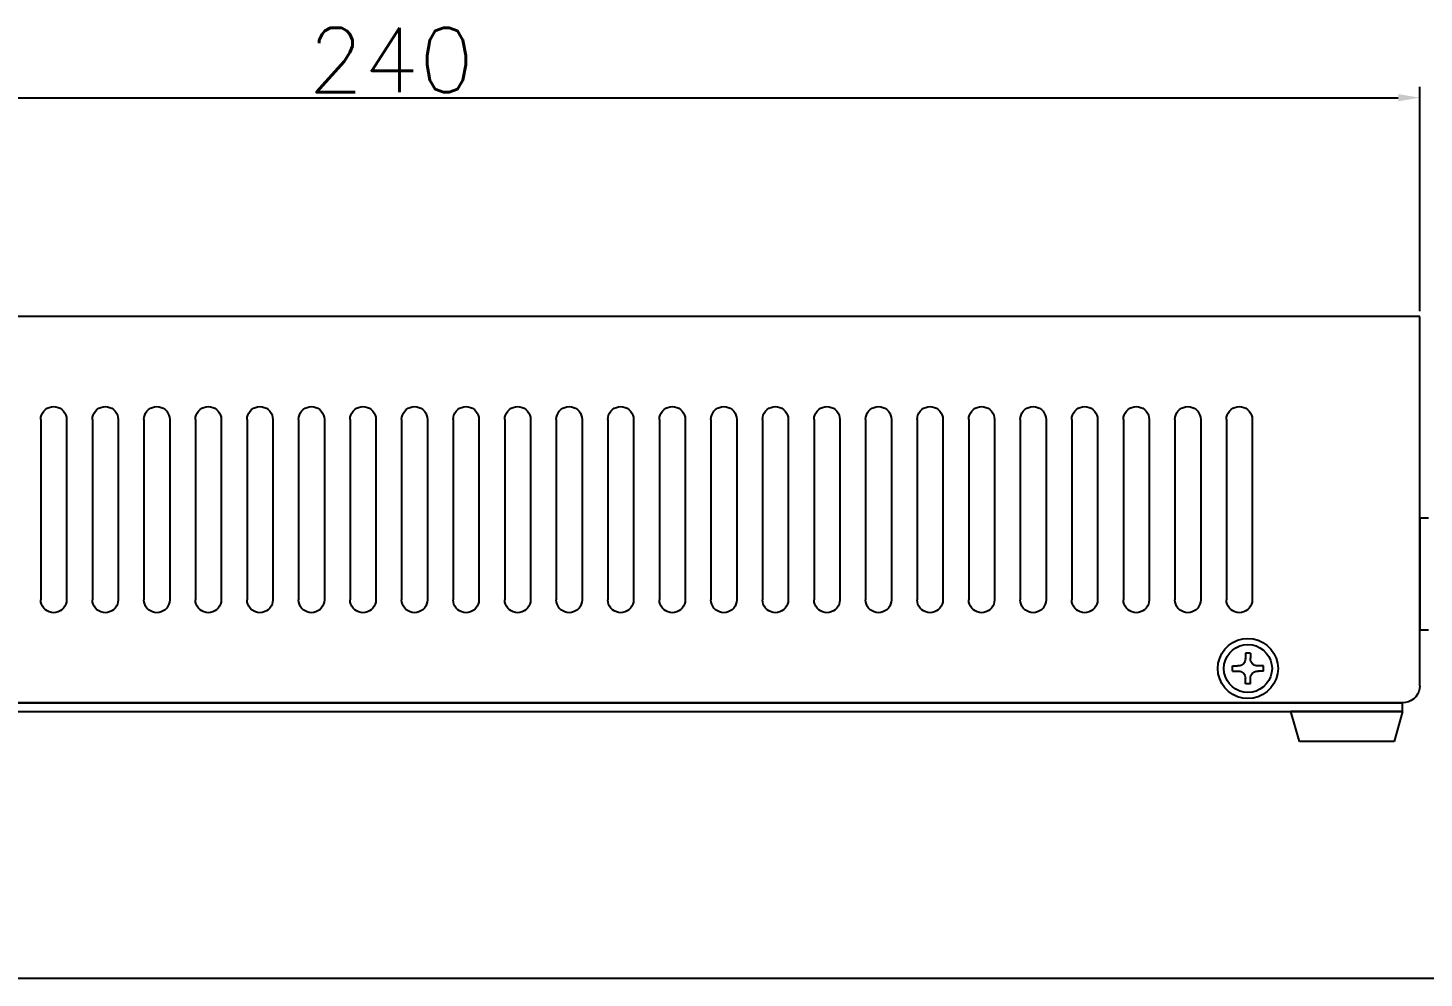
# Model space of a CAD drawing. Extents: x 1586 to 3022, y 243 to 955.
# Drawn here: x 2651.4 to 2813.9, y 701.9 to 812.5 of the extents above; entities that cross this region are included whole.
import ezdxf

# ---------------------------------------------------------------- set-up
doc = ezdxf.new("R2010")
doc.units = 0
doc.layers.get('0').update_dxf_attribs({"linetype": 'CONTINUOUS'})
doc.layers.get('DEFPOINTS').update_dxf_attribs({"linetype": 'CONTINUOUS'})
doc.layers.add('FP-302', color=7, linetype='CONTINUOUS')
doc.layers.add('FP-305', color=7, linetype='CONTINUOUS')
doc.styles.get("Standard").update_dxf_attribs({"font": 'txt', "bigfont": 'extfont2.shx'})
doc.dimstyles.get("Standard").update_dxf_attribs({"dimtxt": 2.5, "dimasz": 2.5, "dimexe": 1.25, "dimexo": 0.625, "dimtad": 1, "dimcen": 2.5, "dimazin": 3, "dimtfac": 1, "dimtmove": 0, "dimatfit": 3})

# ---------------------------------------------------------------- blocks, each defined once
blk = doc.blocks.new('A$C495E11C0')
at = {"layer": 'FP-302'}
for p, q in [((291.75, 49.5), (51.75, 49.5)), ((291.75, 6.5), (291.75, 49.5)), ((131.25, 37.5), (131.27, 37.76)), ((131.25, 37.5), (131.25, 16.5)), ((131.27, 37.76), (131.34, 38.01)), ((131.34, 38.01), (131.45, 38.25)), ((131.45, 38.25), (131.6, 38.46)), ((131.6, 38.46), (131.79, 38.65)), ((131.79, 38.65), (132, 38.8)), ((132, 38.8), (132.24, 38.91)), ((132.24, 38.91), (132.49, 38.98)), ((132.49, 38.98), (132.75, 39)), ((132.75, 39), (133.01, 38.98)), ((133.01, 38.98), (133.26, 38.91)), ((133.26, 38.91), (133.5, 38.8)), ((133.5, 38.8), (133.71, 38.65)), ((133.71, 38.65), (133.9, 38.46)), ((133.9, 38.46), (134.05, 38.25)), ((134.05, 38.25), (134.16, 38.01)), ((134.16, 38.01), (134.23, 37.76)), ((134.23, 37.76), (134.25, 37.5)), ((134.25, 37.5), (134.25, 16.5)), ((137.25, 37.5), (137.27, 37.76)), ((137.25, 37.5), (137.25, 16.5)), ((137.27, 37.76), (137.34, 38.01)), ((137.34, 38.01), (137.45, 38.25)), ((137.45, 38.25), (137.6, 38.46)), ((137.6, 38.46), (137.79, 38.65)), ((137.79, 38.65), (138, 38.8)), ((138, 38.8), (138.24, 38.91)), ((138.24, 38.91), (138.49, 38.98)), ((138.49, 38.98), (138.75, 39)), ((138.75, 39), (139.01, 38.98)), ((139.01, 38.98), (139.26, 38.91)), ((139.26, 38.91), (139.5, 38.8)), ((139.5, 38.8), (139.71, 38.65)), ((139.71, 38.65), (139.9, 38.46)), ((139.9, 38.46), (140.05, 38.25)), ((140.05, 38.25), (140.16, 38.01)), ((140.16, 38.01), (140.23, 37.76)), ((140.23, 37.76), (140.25, 37.5)), ((140.25, 37.5), (140.25, 16.5)), ((143.25, 37.5), (143.27, 37.76)), ((143.25, 37.5), (143.25, 16.5)), ((143.27, 37.76), (143.34, 38.01)), ((143.34, 38.01), (143.45, 38.25)), ((143.45, 38.25), (143.6, 38.46)), ((143.6, 38.46), (143.79, 38.65)), ((143.79, 38.65), (144, 38.8)), ((144, 38.8), (144.24, 38.91)), ((144.24, 38.91), (144.49, 38.98)), ((144.49, 38.98), (144.75, 39)), ((144.75, 39), (145.01, 38.98)), ((145.01, 38.98), (145.26, 38.91)), ((145.26, 38.91), (145.5, 38.8)), ((145.5, 38.8), (145.71, 38.65)), ((145.71, 38.65), (145.9, 38.46)), ((145.9, 38.46), (146.05, 38.25)), ((146.05, 38.25), (146.16, 38.01)), ((146.16, 38.01), (146.23, 37.76)), ((146.23, 37.76), (146.25, 37.5)), ((146.25, 37.5), (146.25, 16.5)), ((149.25, 37.5), (149.27, 37.76)), ((149.25, 37.5), (149.25, 16.5)), ((149.27, 37.76), (149.34, 38.01)), ((149.34, 38.01), (149.45, 38.25)), ((149.45, 38.25), (149.6, 38.46)), ((149.6, 38.46), (149.79, 38.65)), ((149.79, 38.65), (150, 38.8)), ((150, 38.8), (150.24, 38.91)), ((150.24, 38.91), (150.49, 38.98)), ((150.49, 38.98), (150.75, 39)), ((150.75, 39), (151.01, 38.98)), ((151.01, 38.98), (151.26, 38.91)), ((151.26, 38.91), (151.5, 38.8)), ((151.5, 38.8), (151.71, 38.65)), ((151.71, 38.65), (151.9, 38.46)), ((151.9, 38.46), (152.05, 38.25)), ((152.05, 38.25), (152.16, 38.01)), ((152.16, 38.01), (152.23, 37.76)), ((152.23, 37.76), (152.25, 37.5)), ((152.25, 37.5), (152.25, 16.5)), ((155.25, 37.5), (155.27, 37.76)), ((155.25, 37.5), (155.25, 16.5)), ((155.27, 37.76), (155.34, 38.01)), ((155.34, 38.01), (155.45, 38.25)), ((155.45, 38.25), (155.6, 38.46)), ((155.6, 38.46), (155.79, 38.65)), ((155.79, 38.65), (156, 38.8)), ((156, 38.8), (156.24, 38.91)), ((156.24, 38.91), (156.49, 38.98)), ((156.49, 38.98), (156.75, 39)), ((156.75, 39), (157.01, 38.98)), ((157.01, 38.98), (157.26, 38.91)), ((157.26, 38.91), (157.5, 38.8)), ((157.5, 38.8), (157.71, 38.65)), ((157.71, 38.65), (157.9, 38.46)), ((157.9, 38.46), (158.05, 38.25)), ((158.05, 38.25), (158.16, 38.01)), ((158.16, 38.01), (158.23, 37.76)), ((158.23, 37.76), (158.25, 37.5)), ((158.25, 37.5), (158.25, 16.5)), ((161.25, 37.5), (161.27, 37.76)), ((161.25, 37.5), (161.25, 16.5)), ((161.27, 37.76), (161.34, 38.01)), ((161.34, 38.01), (161.45, 38.25)), ((161.45, 38.25), (161.6, 38.46)), ((161.6, 38.46), (161.79, 38.65)), ((161.79, 38.65), (162, 38.8)), ((162, 38.8), (162.24, 38.91)), ((162.24, 38.91), (162.49, 38.98)), ((162.49, 38.98), (162.75, 39)), ((162.75, 39), (163.01, 38.98)), ((163.01, 38.98), (163.26, 38.91)), ((163.26, 38.91), (163.5, 38.8)), ((163.5, 38.8), (163.71, 38.65)), ((163.71, 38.65), (163.9, 38.46)), ((163.9, 38.46), (164.05, 38.25)), ((164.05, 38.25), (164.16, 38.01)), ((164.16, 38.01), (164.23, 37.76)), ((164.23, 37.76), (164.25, 37.5)), ((164.25, 37.5), (164.25, 16.5)), ((167.25, 37.5), (167.27, 37.76)), ((167.25, 37.5), (167.25, 16.5)), ((167.27, 37.76), (167.34, 38.01)), ((167.34, 38.01), (167.45, 38.25)), ((167.45, 38.25), (167.6, 38.46)), ((167.6, 38.46), (167.79, 38.65)), ((167.79, 38.65), (168, 38.8)), ((168, 38.8), (168.24, 38.91)), ((168.24, 38.91), (168.49, 38.98)), ((168.49, 38.98), (168.75, 39)), ((168.75, 39), (169.01, 38.98)), ((169.01, 38.98), (169.26, 38.91)), ((169.26, 38.91), (169.5, 38.8)), ((169.5, 38.8), (169.71, 38.65)), ((169.71, 38.65), (169.9, 38.46)), ((169.9, 38.46), (170.05, 38.25)), ((170.05, 38.25), (170.16, 38.01)), ((170.16, 38.01), (170.23, 37.76)), ((170.23, 37.76), (170.25, 37.5)), ((170.25, 37.5), (170.25, 16.5)), ((173.25, 37.5), (173.27, 37.76)), ((173.25, 37.5), (173.25, 16.5)), ((173.27, 37.76), (173.34, 38.01)), ((173.34, 38.01), (173.45, 38.25)), ((173.45, 38.25), (173.6, 38.46)), ((173.6, 38.46), (173.79, 38.65)), ((173.79, 38.65), (174, 38.8)), ((174, 38.8), (174.24, 38.91)), ((174.24, 38.91), (174.49, 38.98)), ((174.49, 38.98), (174.75, 39)), ((174.75, 39), (175.01, 38.98)), ((175.01, 38.98), (175.26, 38.91)), ((175.26, 38.91), (175.5, 38.8)), ((175.5, 38.8), (175.71, 38.65)), ((175.71, 38.65), (175.9, 38.46)), ((175.9, 38.46), (176.05, 38.25)), ((176.05, 38.25), (176.16, 38.01)), ((176.16, 38.01), (176.23, 37.76)), ((176.23, 37.76), (176.25, 37.5)), ((176.25, 37.5), (176.25, 16.5)), ((179.25, 37.5), (179.27, 37.76)), ((179.25, 37.5), (179.25, 16.5)), ((179.27, 37.76), (179.34, 38.01)), ((179.34, 38.01), (179.45, 38.25)), ((179.45, 38.25), (179.6, 38.46)), ((179.6, 38.46), (179.79, 38.65)), ((179.79, 38.65), (180, 38.8)), ((180, 38.8), (180.24, 38.91)), ((180.24, 38.91), (180.49, 38.98)), ((180.49, 38.98), (180.75, 39)), ((180.75, 39), (181.01, 38.98)), ((181.01, 38.98), (181.26, 38.91)), ((181.26, 38.91), (181.5, 38.8)), ((181.5, 38.8), (181.71, 38.65)), ((181.71, 38.65), (181.9, 38.46)), ((181.9, 38.46), (182.05, 38.25)), ((182.05, 38.25), (182.16, 38.01)), ((182.16, 38.01), (182.23, 37.76)), ((182.23, 37.76), (182.25, 37.5)), ((182.25, 37.5), (182.25, 16.5)), ((185.25, 37.5), (185.27, 37.76)), ((185.25, 37.5), (185.25, 16.5)), ((185.27, 37.76), (185.34, 38.01)), ((185.34, 38.01), (185.45, 38.25)), ((185.45, 38.25), (185.6, 38.46)), ((185.6, 38.46), (185.79, 38.65)), ((185.79, 38.65), (186, 38.8)), ((186, 38.8), (186.24, 38.91)), ((186.24, 38.91), (186.49, 38.98)), ((186.49, 38.98), (186.75, 39)), ((186.75, 39), (187.01, 38.98)), ((187.01, 38.98), (187.26, 38.91)), ((187.26, 38.91), (187.5, 38.8)), ((187.5, 38.8), (187.71, 38.65)), ((187.71, 38.65), (187.9, 38.46)), ((187.9, 38.46), (188.05, 38.25)), ((188.05, 38.25), (188.16, 38.01)), ((188.16, 38.01), (188.23, 37.76)), ((188.23, 37.76), (188.25, 37.5)), ((188.25, 37.5), (188.25, 16.5)), ((191.25, 37.5), (191.27, 37.76)), ((191.25, 37.5), (191.25, 16.5)), ((191.27, 37.76), (191.34, 38.01)), ((191.34, 38.01), (191.45, 38.25)), ((191.45, 38.25), (191.6, 38.46)), ((191.6, 38.46), (191.79, 38.65)), ((191.79, 38.65), (192, 38.8)), ((192, 38.8), (192.24, 38.91)), ((192.24, 38.91), (192.49, 38.98)), ((192.49, 38.98), (192.75, 39)), ((192.75, 39), (193.01, 38.98)), ((193.01, 38.98), (193.26, 38.91)), ((193.26, 38.91), (193.5, 38.8)), ((193.5, 38.8), (193.71, 38.65)), ((193.71, 38.65), (193.9, 38.46)), ((193.9, 38.46), (194.05, 38.25)), ((194.05, 38.25), (194.16, 38.01)), ((194.16, 38.01), (194.23, 37.76)), ((194.23, 37.76), (194.25, 37.5)), ((194.25, 37.5), (194.25, 16.5)), ((197.25, 37.5), (197.27, 37.76)), ((197.25, 37.5), (197.25, 16.5)), ((197.27, 37.76), (197.34, 38.01)), ((197.34, 38.01), (197.45, 38.25)), ((197.45, 38.25), (197.6, 38.46)), ((197.6, 38.46), (197.79, 38.65)), ((197.79, 38.65), (198, 38.8)), ((198, 38.8), (198.24, 38.91)), ((198.24, 38.91), (198.49, 38.98)), ((198.49, 38.98), (198.75, 39)), ((198.75, 39), (199.01, 38.98)), ((199.01, 38.98), (199.26, 38.91)), ((199.26, 38.91), (199.5, 38.8)), ((199.5, 38.8), (199.71, 38.65)), ((199.71, 38.65), (199.9, 38.46)), ((199.9, 38.46), (200.05, 38.25)), ((200.05, 38.25), (200.16, 38.01)), ((200.16, 38.01), (200.23, 37.76)), ((200.23, 37.76), (200.25, 37.5)), ((200.25, 37.5), (200.25, 16.5)), ((203.25, 37.5), (203.27, 37.76)), ((203.25, 37.5), (203.25, 16.5)), ((203.27, 37.76), (203.34, 38.01)), ((203.34, 38.01), (203.45, 38.25)), ((203.45, 38.25), (203.6, 38.46)), ((203.6, 38.46), (203.79, 38.65)), ((203.79, 38.65), (204, 38.8)), ((204, 38.8), (204.24, 38.91)), ((204.24, 38.91), (204.49, 38.98)), ((204.49, 38.98), (204.75, 39)), ((204.75, 39), (205.01, 38.98)), ((205.01, 38.98), (205.26, 38.91)), ((205.26, 38.91), (205.5, 38.8)), ((205.5, 38.8), (205.71, 38.65)), ((205.71, 38.65), (205.9, 38.46)), ((205.9, 38.46), (206.05, 38.25)), ((206.05, 38.25), (206.16, 38.01)), ((206.16, 38.01), (206.23, 37.76)), ((206.23, 37.76), (206.25, 37.5)), ((206.25, 37.5), (206.25, 16.5)), ((209.25, 37.5), (209.27, 37.76)), ((209.25, 37.5), (209.25, 16.5)), ((209.27, 37.76), (209.34, 38.01)), ((209.34, 38.01), (209.45, 38.25)), ((209.45, 38.25), (209.6, 38.46)), ((209.6, 38.46), (209.79, 38.65)), ((209.79, 38.65), (210, 38.8)), ((210, 38.8), (210.24, 38.91)), ((210.24, 38.91), (210.49, 38.98)), ((210.49, 38.98), (210.75, 39)), ((210.75, 39), (211.01, 38.98)), ((211.01, 38.98), (211.26, 38.91)), ((211.26, 38.91), (211.5, 38.8)), ((211.5, 38.8), (211.71, 38.65)), ((211.71, 38.65), (211.9, 38.46)), ((211.9, 38.46), (212.05, 38.25)), ((212.05, 38.25), (212.16, 38.01)), ((212.16, 38.01), (212.23, 37.76)), ((212.23, 37.76), (212.25, 37.5)), ((212.25, 37.5), (212.25, 16.5)), ((215.25, 37.5), (215.27, 37.76)), ((215.25, 37.5), (215.25, 16.5)), ((215.27, 37.76), (215.34, 38.01)), ((215.34, 38.01), (215.45, 38.25)), ((215.45, 38.25), (215.6, 38.46)), ((215.6, 38.46), (215.79, 38.65)), ((215.79, 38.65), (216, 38.8)), ((216, 38.8), (216.24, 38.91)), ((216.24, 38.91), (216.49, 38.98)), ((216.49, 38.98), (216.75, 39)), ((216.75, 39), (217.01, 38.98)), ((217.01, 38.98), (217.26, 38.91)), ((217.26, 38.91), (217.5, 38.8)), ((217.5, 38.8), (217.71, 38.65)), ((217.71, 38.65), (217.9, 38.46)), ((217.9, 38.46), (218.05, 38.25)), ((218.05, 38.25), (218.16, 38.01)), ((218.16, 38.01), (218.23, 37.76)), ((218.23, 37.76), (218.25, 37.5)), ((218.25, 37.5), (218.25, 16.5)), ((221.25, 37.5), (221.27, 37.76)), ((221.25, 37.5), (221.25, 16.5)), ((221.27, 37.76), (221.34, 38.01)), ((221.34, 38.01), (221.45, 38.25)), ((221.45, 38.25), (221.6, 38.46)), ((221.6, 38.46), (221.79, 38.65)), ((221.79, 38.65), (222, 38.8)), ((222, 38.8), (222.24, 38.91)), ((222.24, 38.91), (222.49, 38.98)), ((222.49, 38.98), (222.75, 39)), ((222.75, 39), (223.01, 38.98)), ((223.01, 38.98), (223.26, 38.91)), ((223.26, 38.91), (223.5, 38.8)), ((223.5, 38.8), (223.71, 38.65)), ((223.71, 38.65), (223.9, 38.46)), ((223.9, 38.46), (224.05, 38.25)), ((224.05, 38.25), (224.16, 38.01)), ((224.16, 38.01), (224.23, 37.76)), ((224.23, 37.76), (224.25, 37.5)), ((224.25, 37.5), (224.25, 16.5)), ((227.25, 37.5), (227.27, 37.76)), ((227.25, 37.5), (227.25, 16.5)), ((227.27, 37.76), (227.34, 38.01)), ((227.34, 38.01), (227.45, 38.25)), ((227.45, 38.25), (227.6, 38.46)), ((227.6, 38.46), (227.79, 38.65)), ((227.79, 38.65), (228, 38.8)), ((228, 38.8), (228.24, 38.91)), ((228.24, 38.91), (228.49, 38.98)), ((228.49, 38.98), (228.75, 39)), ((228.75, 39), (229.01, 38.98)), ((229.01, 38.98), (229.26, 38.91)), ((229.26, 38.91), (229.5, 38.8)), ((229.5, 38.8), (229.71, 38.65)), ((229.71, 38.65), (229.9, 38.46)), ((229.9, 38.46), (230.05, 38.25)), ((230.05, 38.25), (230.16, 38.01)), ((230.16, 38.01), (230.23, 37.76)), ((230.23, 37.76), (230.25, 37.5)), ((230.25, 37.5), (230.25, 16.5)), ((233.25, 37.5), (233.27, 37.76)), ((233.25, 37.5), (233.25, 16.5)), ((233.27, 37.76), (233.34, 38.01)), ((233.34, 38.01), (233.45, 38.25)), ((233.45, 38.25), (233.6, 38.46)), ((233.6, 38.46), (233.79, 38.65)), ((233.79, 38.65), (234, 38.8)), ((234, 38.8), (234.24, 38.91)), ((234.24, 38.91), (234.49, 38.98)), ((234.49, 38.98), (234.75, 39)), ((234.75, 39), (235.01, 38.98)), ((235.01, 38.98), (235.26, 38.91)), ((235.26, 38.91), (235.5, 38.8)), ((235.5, 38.8), (235.71, 38.65)), ((235.71, 38.65), (235.9, 38.46)), ((235.9, 38.46), (236.05, 38.25)), ((236.05, 38.25), (236.16, 38.01)), ((236.16, 38.01), (236.23, 37.76)), ((236.23, 37.76), (236.25, 37.5)), ((236.25, 37.5), (236.25, 16.5)), ((239.25, 37.5), (239.27, 37.76)), ((239.25, 37.5), (239.25, 16.5)), ((239.27, 37.76), (239.34, 38.01)), ((239.34, 38.01), (239.45, 38.25)), ((239.45, 38.25), (239.6, 38.46)), ((239.6, 38.46), (239.79, 38.65)), ((239.79, 38.65), (240, 38.8)), ((240, 38.8), (240.24, 38.91)), ((240.24, 38.91), (240.49, 38.98)), ((240.49, 38.98), (240.75, 39)), ((240.75, 39), (241.01, 38.98)), ((241.01, 38.98), (241.26, 38.91)), ((241.26, 38.91), (241.5, 38.8)), ((241.5, 38.8), (241.71, 38.65)), ((241.71, 38.65), (241.9, 38.46)), ((241.9, 38.46), (242.05, 38.25)), ((242.05, 38.25), (242.16, 38.01)), ((242.16, 38.01), (242.23, 37.76)), ((242.23, 37.76), (242.25, 37.5)), ((242.25, 37.5), (242.25, 16.5)), ((245.25, 37.5), (245.27, 37.76)), ((245.25, 37.5), (245.25, 16.5)), ((245.27, 37.76), (245.34, 38.01)), ((245.34, 38.01), (245.45, 38.25)), ((245.45, 38.25), (245.6, 38.46)), ((245.6, 38.46), (245.79, 38.65)), ((245.79, 38.65), (246, 38.8)), ((246, 38.8), (246.24, 38.91)), ((246.24, 38.91), (246.49, 38.98)), ((246.49, 38.98), (246.75, 39)), ((246.75, 39), (247.01, 38.98)), ((247.01, 38.98), (247.26, 38.91)), ((247.26, 38.91), (247.5, 38.8)), ((247.5, 38.8), (247.71, 38.65)), ((247.71, 38.65), (247.9, 38.46)), ((247.9, 38.46), (248.05, 38.25)), ((248.05, 38.25), (248.16, 38.01)), ((248.16, 38.01), (248.23, 37.76)), ((248.23, 37.76), (248.25, 37.5)), ((248.25, 37.5), (248.25, 16.5)), ((251.25, 37.5), (251.27, 37.76)), ((251.25, 37.5), (251.25, 16.5)), ((251.27, 37.76), (251.34, 38.01)), ((251.34, 38.01), (251.45, 38.25)), ((251.45, 38.25), (251.6, 38.46)), ((251.6, 38.46), (251.79, 38.65)), ((251.79, 38.65), (252, 38.8)), ((252, 38.8), (252.24, 38.91)), ((252.24, 38.91), (252.49, 38.98)), ((252.49, 38.98), (252.75, 39)), ((252.75, 39), (253.01, 38.98)), ((253.01, 38.98), (253.26, 38.91)), ((253.26, 38.91), (253.5, 38.8)), ((253.5, 38.8), (253.71, 38.65)), ((253.71, 38.65), (253.9, 38.46)), ((253.9, 38.46), (254.05, 38.25)), ((254.05, 38.25), (254.16, 38.01)), ((254.16, 38.01), (254.23, 37.76)), ((254.23, 37.76), (254.25, 37.5)), ((254.25, 37.5), (254.25, 16.5)), ((257.25, 37.5), (257.27, 37.76)), ((257.25, 37.5), (257.25, 16.5)), ((257.27, 37.76), (257.34, 38.01)), ((257.34, 38.01), (257.45, 38.25)), ((257.45, 38.25), (257.6, 38.46)), ((257.6, 38.46), (257.79, 38.65)), ((257.79, 38.65), (258, 38.8)), ((258, 38.8), (258.24, 38.91)), ((258.24, 38.91), (258.49, 38.98)), ((258.49, 38.98), (258.75, 39)), ((258.75, 39), (259.01, 38.98)), ((259.01, 38.98), (259.26, 38.91)), ((259.26, 38.91), (259.5, 38.8)), ((259.5, 38.8), (259.71, 38.65)), ((259.71, 38.65), (259.9, 38.46)), ((259.9, 38.46), (260.05, 38.25)), ((260.05, 38.25), (260.16, 38.01)), ((260.16, 38.01), (260.23, 37.76)), ((260.23, 37.76), (260.25, 37.5)), ((260.25, 37.5), (260.25, 16.5)), ((263.25, 37.5), (263.27, 37.76)), ((263.25, 37.5), (263.25, 16.5)), ((263.27, 37.76), (263.34, 38.01)), ((263.34, 38.01), (263.45, 38.25)), ((263.45, 38.25), (263.6, 38.46)), ((263.6, 38.46), (263.79, 38.65)), ((263.79, 38.65), (264, 38.8)), ((264, 38.8), (264.24, 38.91)), ((264.24, 38.91), (264.49, 38.98)), ((264.49, 38.98), (264.75, 39)), ((264.75, 39), (265.01, 38.98)), ((265.01, 38.98), (265.26, 38.91)), ((265.26, 38.91), (265.5, 38.8)), ((265.5, 38.8), (265.71, 38.65)), ((265.71, 38.65), (265.9, 38.46)), ((265.9, 38.46), (266.05, 38.25)), ((266.05, 38.25), (266.16, 38.01)), ((266.16, 38.01), (266.23, 37.76)), ((266.23, 37.76), (266.25, 37.5)), ((266.25, 37.5), (266.25, 16.5)), ((269.25, 37.5), (269.27, 37.76)), ((269.25, 37.5), (269.25, 16.5)), ((269.27, 37.76), (269.34, 38.01)), ((269.34, 38.01), (269.45, 38.25)), ((269.45, 38.25), (269.6, 38.46)), ((269.6, 38.46), (269.79, 38.65)), ((269.79, 38.65), (270, 38.8)), ((270, 38.8), (270.24, 38.91)), ((270.24, 38.91), (270.49, 38.98)), ((270.49, 38.98), (270.75, 39)), ((270.75, 39), (271.01, 38.98)), ((271.01, 38.98), (271.26, 38.91)), ((271.26, 38.91), (271.5, 38.8)), ((271.5, 38.8), (271.71, 38.65)), ((271.71, 38.65), (271.9, 38.46)), ((271.9, 38.46), (272.05, 38.25)), ((272.05, 38.25), (272.16, 38.01)), ((272.16, 38.01), (272.23, 37.76)), ((272.23, 37.76), (272.25, 37.5)), ((272.25, 37.5), (272.25, 16.5)), ((292.75, 26), (291.75, 26)), ((291.75, 26), (291.75, 13)), ((131.27, 16.24), (131.25, 16.5)), ((134.25, 16.5), (134.23, 16.24)), ((137.27, 16.24), (137.25, 16.5)), ((140.25, 16.5), (140.23, 16.24)), ((143.27, 16.24), (143.25, 16.5)), ((146.25, 16.5), (146.23, 16.24)), ((149.27, 16.24), (149.25, 16.5)), ((152.25, 16.5), (152.23, 16.24)), ((155.27, 16.24), (155.25, 16.5)), ((158.25, 16.5), (158.23, 16.24)), ((161.27, 16.24), (161.25, 16.5)), ((164.25, 16.5), (164.23, 16.24)), ((167.27, 16.24), (167.25, 16.5)), ((170.25, 16.5), (170.23, 16.24)), ((173.27, 16.24), (173.25, 16.5)), ((176.25, 16.5), (176.23, 16.24)), ((179.27, 16.24), (179.25, 16.5)), ((182.25, 16.5), (182.23, 16.24)), ((185.27, 16.24), (185.25, 16.5)), ((188.25, 16.5), (188.23, 16.24)), ((191.27, 16.24), (191.25, 16.5)), ((194.25, 16.5), (194.23, 16.24)), ((197.27, 16.24), (197.25, 16.5)), ((200.25, 16.5), (200.23, 16.24)), ((203.27, 16.24), (203.25, 16.5)), ((206.25, 16.5), (206.23, 16.24)), ((209.27, 16.24), (209.25, 16.5)), ((212.25, 16.5), (212.23, 16.24)), ((215.27, 16.24), (215.25, 16.5)), ((218.25, 16.5), (218.23, 16.24)), ((221.27, 16.24), (221.25, 16.5)), ((224.25, 16.5), (224.23, 16.24)), ((227.27, 16.24), (227.25, 16.5)), ((230.25, 16.5), (230.23, 16.24)), ((233.27, 16.24), (233.25, 16.5)), ((236.25, 16.5), (236.23, 16.24)), ((239.27, 16.24), (239.25, 16.5)), ((242.25, 16.5), (242.23, 16.24)), ((245.27, 16.24), (245.25, 16.5)), ((248.25, 16.5), (248.23, 16.24)), ((251.27, 16.24), (251.25, 16.5)), ((254.25, 16.5), (254.23, 16.24)), ((257.27, 16.24), (257.25, 16.5)), ((260.25, 16.5), (260.23, 16.24)), ((263.27, 16.24), (263.25, 16.5)), ((266.25, 16.5), (266.23, 16.24)), ((269.27, 16.24), (269.25, 16.5)), ((272.25, 16.5), (272.23, 16.24)), ((131.34, 15.99), (131.27, 16.24)), ((131.45, 15.75), (131.34, 15.99)), ((131.6, 15.54), (131.45, 15.75)), ((131.79, 15.35), (131.6, 15.54)), ((132, 15.2), (131.79, 15.35)), ((132.24, 15.09), (132, 15.2)), ((132.49, 15.02), (132.24, 15.09)), ((132.75, 15), (132.49, 15.02)), ((133.01, 15.02), (132.75, 15)), ((133.26, 15.09), (133.01, 15.02)), ((133.5, 15.2), (133.26, 15.09)), ((133.71, 15.35), (133.5, 15.2)), ((133.9, 15.54), (133.71, 15.35)), ((134.05, 15.75), (133.9, 15.54)), ((134.16, 15.99), (134.05, 15.75)), ((134.23, 16.24), (134.16, 15.99)), ((137.34, 15.99), (137.27, 16.24)), ((137.45, 15.75), (137.34, 15.99)), ((137.6, 15.54), (137.45, 15.75)), ((137.79, 15.35), (137.6, 15.54)), ((138, 15.2), (137.79, 15.35)), ((138.24, 15.09), (138, 15.2)), ((138.49, 15.02), (138.24, 15.09)), ((138.75, 15), (138.49, 15.02)), ((139.01, 15.02), (138.75, 15)), ((139.26, 15.09), (139.01, 15.02)), ((139.5, 15.2), (139.26, 15.09)), ((139.71, 15.35), (139.5, 15.2)), ((139.9, 15.54), (139.71, 15.35)), ((140.05, 15.75), (139.9, 15.54)), ((140.16, 15.99), (140.05, 15.75)), ((140.23, 16.24), (140.16, 15.99)), ((143.34, 15.99), (143.27, 16.24)), ((143.45, 15.75), (143.34, 15.99)), ((143.6, 15.54), (143.45, 15.75)), ((143.79, 15.35), (143.6, 15.54)), ((144, 15.2), (143.79, 15.35)), ((144.24, 15.09), (144, 15.2)), ((144.49, 15.02), (144.24, 15.09)), ((144.75, 15), (144.49, 15.02)), ((145.01, 15.02), (144.75, 15)), ((145.26, 15.09), (145.01, 15.02)), ((145.5, 15.2), (145.26, 15.09)), ((145.71, 15.35), (145.5, 15.2)), ((145.9, 15.54), (145.71, 15.35)), ((146.05, 15.75), (145.9, 15.54)), ((146.16, 15.99), (146.05, 15.75)), ((146.23, 16.24), (146.16, 15.99)), ((149.34, 15.99), (149.27, 16.24)), ((149.45, 15.75), (149.34, 15.99)), ((149.6, 15.54), (149.45, 15.75)), ((149.79, 15.35), (149.6, 15.54)), ((150, 15.2), (149.79, 15.35)), ((150.24, 15.09), (150, 15.2)), ((150.49, 15.02), (150.24, 15.09)), ((150.75, 15), (150.49, 15.02)), ((151.01, 15.02), (150.75, 15)), ((151.26, 15.09), (151.01, 15.02)), ((151.5, 15.2), (151.26, 15.09)), ((151.71, 15.35), (151.5, 15.2)), ((151.9, 15.54), (151.71, 15.35)), ((152.05, 15.75), (151.9, 15.54)), ((152.16, 15.99), (152.05, 15.75)), ((152.23, 16.24), (152.16, 15.99)), ((155.34, 15.99), (155.27, 16.24)), ((155.45, 15.75), (155.34, 15.99)), ((155.6, 15.54), (155.45, 15.75)), ((155.79, 15.35), (155.6, 15.54)), ((156, 15.2), (155.79, 15.35)), ((156.24, 15.09), (156, 15.2)), ((156.49, 15.02), (156.24, 15.09)), ((156.75, 15), (156.49, 15.02)), ((157.01, 15.02), (156.75, 15)), ((157.26, 15.09), (157.01, 15.02)), ((157.5, 15.2), (157.26, 15.09)), ((157.71, 15.35), (157.5, 15.2)), ((157.9, 15.54), (157.71, 15.35)), ((158.05, 15.75), (157.9, 15.54)), ((158.16, 15.99), (158.05, 15.75)), ((158.23, 16.24), (158.16, 15.99)), ((161.34, 15.99), (161.27, 16.24)), ((161.45, 15.75), (161.34, 15.99)), ((161.6, 15.54), (161.45, 15.75)), ((161.79, 15.35), (161.6, 15.54)), ((162, 15.2), (161.79, 15.35)), ((162.24, 15.09), (162, 15.2)), ((162.49, 15.02), (162.24, 15.09)), ((162.75, 15), (162.49, 15.02)), ((163.01, 15.02), (162.75, 15)), ((163.26, 15.09), (163.01, 15.02)), ((163.5, 15.2), (163.26, 15.09)), ((163.71, 15.35), (163.5, 15.2)), ((163.9, 15.54), (163.71, 15.35)), ((164.05, 15.75), (163.9, 15.54)), ((164.16, 15.99), (164.05, 15.75)), ((164.23, 16.24), (164.16, 15.99)), ((167.34, 15.99), (167.27, 16.24)), ((167.45, 15.75), (167.34, 15.99)), ((167.6, 15.54), (167.45, 15.75)), ((167.79, 15.35), (167.6, 15.54)), ((168, 15.2), (167.79, 15.35)), ((168.24, 15.09), (168, 15.2)), ((168.49, 15.02), (168.24, 15.09)), ((168.75, 15), (168.49, 15.02)), ((169.01, 15.02), (168.75, 15)), ((169.26, 15.09), (169.01, 15.02)), ((169.5, 15.2), (169.26, 15.09)), ((169.71, 15.35), (169.5, 15.2)), ((169.9, 15.54), (169.71, 15.35)), ((170.05, 15.75), (169.9, 15.54)), ((170.16, 15.99), (170.05, 15.75)), ((170.23, 16.24), (170.16, 15.99)), ((173.34, 15.99), (173.27, 16.24)), ((173.45, 15.75), (173.34, 15.99)), ((173.6, 15.54), (173.45, 15.75)), ((173.79, 15.35), (173.6, 15.54)), ((174, 15.2), (173.79, 15.35)), ((174.24, 15.09), (174, 15.2)), ((174.49, 15.02), (174.24, 15.09)), ((174.75, 15), (174.49, 15.02)), ((175.01, 15.02), (174.75, 15)), ((175.26, 15.09), (175.01, 15.02)), ((175.5, 15.2), (175.26, 15.09)), ((175.71, 15.35), (175.5, 15.2)), ((175.9, 15.54), (175.71, 15.35)), ((176.05, 15.75), (175.9, 15.54)), ((176.16, 15.99), (176.05, 15.75)), ((176.23, 16.24), (176.16, 15.99)), ((179.34, 15.99), (179.27, 16.24)), ((179.45, 15.75), (179.34, 15.99)), ((179.6, 15.54), (179.45, 15.75)), ((179.79, 15.35), (179.6, 15.54)), ((180, 15.2), (179.79, 15.35)), ((180.24, 15.09), (180, 15.2)), ((180.49, 15.02), (180.24, 15.09)), ((180.75, 15), (180.49, 15.02)), ((181.01, 15.02), (180.75, 15)), ((181.26, 15.09), (181.01, 15.02)), ((181.5, 15.2), (181.26, 15.09)), ((181.71, 15.35), (181.5, 15.2)), ((181.9, 15.54), (181.71, 15.35)), ((182.05, 15.75), (181.9, 15.54)), ((182.16, 15.99), (182.05, 15.75)), ((182.23, 16.24), (182.16, 15.99)), ((185.34, 15.99), (185.27, 16.24)), ((185.45, 15.75), (185.34, 15.99)), ((185.6, 15.54), (185.45, 15.75)), ((185.79, 15.35), (185.6, 15.54)), ((186, 15.2), (185.79, 15.35)), ((186.24, 15.09), (186, 15.2)), ((186.49, 15.02), (186.24, 15.09)), ((186.75, 15), (186.49, 15.02)), ((187.01, 15.02), (186.75, 15)), ((187.26, 15.09), (187.01, 15.02)), ((187.5, 15.2), (187.26, 15.09)), ((187.71, 15.35), (187.5, 15.2)), ((187.9, 15.54), (187.71, 15.35)), ((188.05, 15.75), (187.9, 15.54)), ((188.16, 15.99), (188.05, 15.75)), ((188.23, 16.24), (188.16, 15.99)), ((191.34, 15.99), (191.27, 16.24)), ((191.45, 15.75), (191.34, 15.99)), ((191.6, 15.54), (191.45, 15.75)), ((191.79, 15.35), (191.6, 15.54)), ((192, 15.2), (191.79, 15.35)), ((192.24, 15.09), (192, 15.2)), ((192.49, 15.02), (192.24, 15.09)), ((192.75, 15), (192.49, 15.02)), ((193.01, 15.02), (192.75, 15)), ((193.26, 15.09), (193.01, 15.02)), ((193.5, 15.2), (193.26, 15.09)), ((193.71, 15.35), (193.5, 15.2)), ((193.9, 15.54), (193.71, 15.35)), ((194.05, 15.75), (193.9, 15.54)), ((194.16, 15.99), (194.05, 15.75)), ((194.23, 16.24), (194.16, 15.99)), ((197.34, 15.99), (197.27, 16.24)), ((197.45, 15.75), (197.34, 15.99)), ((197.6, 15.54), (197.45, 15.75)), ((197.79, 15.35), (197.6, 15.54)), ((198, 15.2), (197.79, 15.35)), ((198.24, 15.09), (198, 15.2)), ((198.49, 15.02), (198.24, 15.09)), ((198.75, 15), (198.49, 15.02)), ((199.01, 15.02), (198.75, 15)), ((199.26, 15.09), (199.01, 15.02)), ((199.5, 15.2), (199.26, 15.09)), ((199.71, 15.35), (199.5, 15.2)), ((199.9, 15.54), (199.71, 15.35)), ((200.05, 15.75), (199.9, 15.54)), ((200.16, 15.99), (200.05, 15.75)), ((200.23, 16.24), (200.16, 15.99)), ((203.34, 15.99), (203.27, 16.24)), ((203.45, 15.75), (203.34, 15.99)), ((203.6, 15.54), (203.45, 15.75)), ((203.79, 15.35), (203.6, 15.54)), ((204, 15.2), (203.79, 15.35)), ((204.24, 15.09), (204, 15.2)), ((204.49, 15.02), (204.24, 15.09)), ((204.75, 15), (204.49, 15.02)), ((205.01, 15.02), (204.75, 15)), ((205.26, 15.09), (205.01, 15.02)), ((205.5, 15.2), (205.26, 15.09)), ((205.71, 15.35), (205.5, 15.2)), ((205.9, 15.54), (205.71, 15.35)), ((206.05, 15.75), (205.9, 15.54)), ((206.16, 15.99), (206.05, 15.75)), ((206.23, 16.24), (206.16, 15.99)), ((209.34, 15.99), (209.27, 16.24)), ((209.45, 15.75), (209.34, 15.99)), ((209.6, 15.54), (209.45, 15.75)), ((209.79, 15.35), (209.6, 15.54)), ((210, 15.2), (209.79, 15.35)), ((210.24, 15.09), (210, 15.2)), ((210.49, 15.02), (210.24, 15.09)), ((210.75, 15), (210.49, 15.02)), ((211.01, 15.02), (210.75, 15)), ((211.26, 15.09), (211.01, 15.02)), ((211.5, 15.2), (211.26, 15.09)), ((211.71, 15.35), (211.5, 15.2)), ((211.9, 15.54), (211.71, 15.35)), ((212.05, 15.75), (211.9, 15.54)), ((212.16, 15.99), (212.05, 15.75)), ((212.23, 16.24), (212.16, 15.99)), ((215.34, 15.99), (215.27, 16.24)), ((215.45, 15.75), (215.34, 15.99)), ((215.6, 15.54), (215.45, 15.75)), ((215.79, 15.35), (215.6, 15.54)), ((216, 15.2), (215.79, 15.35)), ((216.24, 15.09), (216, 15.2)), ((216.49, 15.02), (216.24, 15.09)), ((216.75, 15), (216.49, 15.02)), ((217.01, 15.02), (216.75, 15)), ((217.26, 15.09), (217.01, 15.02)), ((217.5, 15.2), (217.26, 15.09)), ((217.71, 15.35), (217.5, 15.2)), ((217.9, 15.54), (217.71, 15.35)), ((218.05, 15.75), (217.9, 15.54)), ((218.16, 15.99), (218.05, 15.75)), ((218.23, 16.24), (218.16, 15.99)), ((221.34, 15.99), (221.27, 16.24)), ((221.45, 15.75), (221.34, 15.99)), ((221.6, 15.54), (221.45, 15.75)), ((221.79, 15.35), (221.6, 15.54)), ((222, 15.2), (221.79, 15.35)), ((222.24, 15.09), (222, 15.2)), ((222.49, 15.02), (222.24, 15.09)), ((222.75, 15), (222.49, 15.02)), ((223.01, 15.02), (222.75, 15)), ((223.26, 15.09), (223.01, 15.02)), ((223.5, 15.2), (223.26, 15.09)), ((223.71, 15.35), (223.5, 15.2)), ((223.9, 15.54), (223.71, 15.35)), ((224.05, 15.75), (223.9, 15.54)), ((224.16, 15.99), (224.05, 15.75)), ((224.23, 16.24), (224.16, 15.99)), ((227.34, 15.99), (227.27, 16.24)), ((227.45, 15.75), (227.34, 15.99)), ((227.6, 15.54), (227.45, 15.75)), ((227.79, 15.35), (227.6, 15.54)), ((228, 15.2), (227.79, 15.35)), ((228.24, 15.09), (228, 15.2)), ((228.49, 15.02), (228.24, 15.09)), ((228.75, 15), (228.49, 15.02)), ((229.01, 15.02), (228.75, 15)), ((229.26, 15.09), (229.01, 15.02)), ((229.5, 15.2), (229.26, 15.09)), ((229.71, 15.35), (229.5, 15.2)), ((229.9, 15.54), (229.71, 15.35)), ((230.05, 15.75), (229.9, 15.54)), ((230.16, 15.99), (230.05, 15.75)), ((230.23, 16.24), (230.16, 15.99)), ((233.34, 15.99), (233.27, 16.24)), ((233.45, 15.75), (233.34, 15.99)), ((233.6, 15.54), (233.45, 15.75)), ((233.79, 15.35), (233.6, 15.54)), ((234, 15.2), (233.79, 15.35)), ((234.24, 15.09), (234, 15.2)), ((234.49, 15.02), (234.24, 15.09)), ((234.75, 15), (234.49, 15.02)), ((235.01, 15.02), (234.75, 15)), ((235.26, 15.09), (235.01, 15.02)), ((235.5, 15.2), (235.26, 15.09)), ((235.71, 15.35), (235.5, 15.2)), ((235.9, 15.54), (235.71, 15.35)), ((236.05, 15.75), (235.9, 15.54)), ((236.16, 15.99), (236.05, 15.75)), ((236.23, 16.24), (236.16, 15.99)), ((239.34, 15.99), (239.27, 16.24)), ((239.45, 15.75), (239.34, 15.99)), ((239.6, 15.54), (239.45, 15.75)), ((239.79, 15.35), (239.6, 15.54)), ((240, 15.2), (239.79, 15.35)), ((240.24, 15.09), (240, 15.2)), ((240.49, 15.02), (240.24, 15.09)), ((240.75, 15), (240.49, 15.02)), ((241.01, 15.02), (240.75, 15)), ((241.26, 15.09), (241.01, 15.02)), ((241.5, 15.2), (241.26, 15.09)), ((241.71, 15.35), (241.5, 15.2)), ((241.9, 15.54), (241.71, 15.35)), ((242.05, 15.75), (241.9, 15.54)), ((242.16, 15.99), (242.05, 15.75)), ((242.23, 16.24), (242.16, 15.99)), ((245.34, 15.99), (245.27, 16.24)), ((245.45, 15.75), (245.34, 15.99)), ((245.6, 15.54), (245.45, 15.75)), ((245.79, 15.35), (245.6, 15.54)), ((246, 15.2), (245.79, 15.35)), ((246.24, 15.09), (246, 15.2)), ((246.49, 15.02), (246.24, 15.09)), ((246.75, 15), (246.49, 15.02)), ((247.01, 15.02), (246.75, 15)), ((247.26, 15.09), (247.01, 15.02)), ((247.5, 15.2), (247.26, 15.09)), ((247.71, 15.35), (247.5, 15.2)), ((247.9, 15.54), (247.71, 15.35)), ((248.05, 15.75), (247.9, 15.54)), ((248.16, 15.99), (248.05, 15.75)), ((248.23, 16.24), (248.16, 15.99)), ((251.34, 15.99), (251.27, 16.24)), ((251.45, 15.75), (251.34, 15.99)), ((251.6, 15.54), (251.45, 15.75)), ((251.79, 15.35), (251.6, 15.54)), ((252, 15.2), (251.79, 15.35)), ((252.24, 15.09), (252, 15.2)), ((252.49, 15.02), (252.24, 15.09)), ((252.75, 15), (252.49, 15.02)), ((253.01, 15.02), (252.75, 15)), ((253.26, 15.09), (253.01, 15.02)), ((253.5, 15.2), (253.26, 15.09)), ((253.71, 15.35), (253.5, 15.2)), ((253.9, 15.54), (253.71, 15.35)), ((254.05, 15.75), (253.9, 15.54)), ((254.16, 15.99), (254.05, 15.75)), ((254.23, 16.24), (254.16, 15.99)), ((257.34, 15.99), (257.27, 16.24)), ((257.45, 15.75), (257.34, 15.99)), ((257.6, 15.54), (257.45, 15.75)), ((257.79, 15.35), (257.6, 15.54)), ((258, 15.2), (257.79, 15.35)), ((258.24, 15.09), (258, 15.2)), ((258.49, 15.02), (258.24, 15.09)), ((258.75, 15), (258.49, 15.02)), ((259.01, 15.02), (258.75, 15)), ((259.26, 15.09), (259.01, 15.02)), ((259.5, 15.2), (259.26, 15.09)), ((259.71, 15.35), (259.5, 15.2)), ((259.9, 15.54), (259.71, 15.35)), ((260.05, 15.75), (259.9, 15.54)), ((260.16, 15.99), (260.05, 15.75)), ((260.23, 16.24), (260.16, 15.99)), ((263.34, 15.99), (263.27, 16.24)), ((263.45, 15.75), (263.34, 15.99)), ((263.6, 15.54), (263.45, 15.75)), ((263.79, 15.35), (263.6, 15.54)), ((264, 15.2), (263.79, 15.35)), ((264.24, 15.09), (264, 15.2)), ((264.49, 15.02), (264.24, 15.09)), ((264.75, 15), (264.49, 15.02)), ((265.01, 15.02), (264.75, 15)), ((265.26, 15.09), (265.01, 15.02)), ((265.5, 15.2), (265.26, 15.09)), ((265.71, 15.35), (265.5, 15.2)), ((265.9, 15.54), (265.71, 15.35)), ((266.05, 15.75), (265.9, 15.54)), ((266.16, 15.99), (266.05, 15.75)), ((266.23, 16.24), (266.16, 15.99)), ((269.34, 15.99), (269.27, 16.24)), ((269.45, 15.75), (269.34, 15.99)), ((269.6, 15.54), (269.45, 15.75)), ((269.79, 15.35), (269.6, 15.54)), ((270, 15.2), (269.79, 15.35)), ((270.24, 15.09), (270, 15.2)), ((270.49, 15.02), (270.24, 15.09)), ((270.75, 15), (270.49, 15.02)), ((271.01, 15.02), (270.75, 15)), ((271.26, 15.09), (271.01, 15.02)), ((271.5, 15.2), (271.26, 15.09)), ((271.71, 15.35), (271.5, 15.2)), ((271.9, 15.54), (271.71, 15.35)), ((272.05, 15.75), (271.9, 15.54)), ((272.16, 15.99), (272.05, 15.75)), ((272.23, 16.24), (272.16, 15.99)), ((269.5, 11.18), (270, 11.53)), ((270, 11.53), (270.55, 11.79)), ((270.55, 11.79), (271.14, 11.95)), ((271.14, 11.95), (271.75, 12)), ((271.75, 12), (272.36, 11.95)), ((272.36, 11.95), (272.95, 11.79)), ((272.95, 11.79), (273.5, 11.53)), ((273.5, 11.53), (274, 11.18)), ((291.75, 13), (292.75, 13)), ((268.46, 9.7), (268.72, 10.25)), ((268.72, 10.25), (269.07, 10.75)), ((269.07, 10.75), (269.5, 11.18)), ((269.12, 9.46), (269.33, 9.9)), ((269.33, 9.9), (269.61, 10.3)), ((269.61, 10.3), (269.95, 10.64)), ((269.95, 10.64), (270.35, 10.92)), ((270.35, 10.92), (270.79, 11.13)), ((270.79, 11.13), (271.26, 11.26)), ((271.26, 11.26), (271.75, 11.3)), ((272.05, 10.3), (271.45, 10.3)), ((271.45, 10.3), (271.45, 9.7)), ((271.75, 11.3), (272.24, 11.26)), ((272.05, 10.3), (272.05, 9.7)), ((272.24, 11.26), (272.71, 11.13)), ((272.71, 11.13), (273.15, 10.92)), ((273.15, 10.92), (273.55, 10.64)), ((273.55, 10.64), (273.89, 10.3)), ((273.89, 10.3), (274.17, 9.9)), ((274, 11.18), (274.43, 10.75)), ((274.17, 9.9), (274.38, 9.46)), ((274.43, 10.75), (274.78, 10.25)), ((274.78, 10.25), (275.04, 9.7)), ((268.25, 8.5), (268.3, 9.11)), ((268.3, 7.89), (268.25, 8.5)), ((268.3, 9.11), (268.46, 9.7)), ((268.95, 8.5), (268.99, 8.99)), ((268.99, 8.01), (268.95, 8.5)), ((268.99, 8.99), (269.12, 9.46)), ((269.95, 8.2), (269.95, 8.8)), ((269.95, 8.8), (270.55, 8.8)), ((269.95, 8.2), (270.55, 8.2)), ((269.95, 8.2), (270.55, 8.2)), ((270.65, 8.8), (270.54, 8.81)), ((270.54, 8.19), (270.65, 8.2)), ((270.79, 8.81), (270.65, 8.8)), ((270.65, 8.2), (270.79, 8.19)), ((270.92, 8.85), (270.79, 8.81)), ((270.79, 8.19), (270.92, 8.15)), ((271.05, 8.91), (270.92, 8.85)), ((270.92, 8.15), (271.05, 8.09)), ((271.16, 8.99), (271.05, 8.91)), ((271.26, 9.09), (271.16, 8.99)), ((271.34, 9.2), (271.26, 9.09)), ((271.4, 9.33), (271.34, 9.2)), ((271.44, 9.46), (271.4, 9.33)), ((271.44, 9.71), (271.45, 9.6)), ((271.45, 9.6), (271.44, 9.46)), ((272.05, 9.6), (272.06, 9.71)), ((272.06, 9.46), (272.05, 9.6)), ((272.1, 9.33), (272.06, 9.46)), ((272.16, 9.2), (272.1, 9.33)), ((272.24, 9.09), (272.16, 9.2)), ((272.34, 8.99), (272.24, 9.09)), ((272.45, 8.91), (272.34, 8.99)), ((272.58, 8.85), (272.45, 8.91)), ((272.45, 8.09), (272.58, 8.15)), ((272.71, 8.81), (272.58, 8.85)), ((272.58, 8.15), (272.71, 8.19)), ((272.85, 8.8), (272.71, 8.81)), ((272.71, 8.19), (272.85, 8.2)), ((272.96, 8.81), (272.85, 8.8)), ((272.85, 8.2), (272.96, 8.19)), ((273.55, 8.8), (272.95, 8.8)), ((273.55, 8.2), (272.95, 8.2)), ((273.55, 8.2), (273.55, 8.8)), ((274.38, 9.46), (274.51, 8.99)), ((274.51, 8.99), (274.55, 8.5)), ((274.55, 8.5), (274.51, 8.01)), ((275.04, 9.7), (275.2, 9.11)), ((275.2, 9.11), (275.25, 8.5)), ((275.25, 8.5), (275.2, 7.89)), ((268.46, 7.3), (268.3, 7.89)), ((268.72, 6.75), (268.46, 7.3)), ((269.07, 6.25), (268.72, 6.75)), ((269.12, 7.54), (268.99, 8.01)), ((269.33, 7.1), (269.12, 7.54)), ((269.61, 6.7), (269.33, 7.1)), ((269.95, 6.36), (269.61, 6.7)), ((271.05, 8.09), (271.16, 8.01)), ((271.16, 8.01), (271.26, 7.91)), ((271.26, 7.91), (271.34, 7.8)), ((271.34, 7.8), (271.4, 7.67)), ((271.4, 7.67), (271.44, 7.54)), ((271.44, 7.54), (271.45, 7.4)), ((271.45, 7.4), (271.44, 7.29)), ((271.45, 6.7), (271.45, 7.3)), ((272.05, 6.7), (271.45, 6.7)), ((272.05, 7.4), (272.06, 7.54)), ((272.06, 7.29), (272.05, 7.4)), ((272.05, 6.7), (272.05, 7.3)), ((272.06, 7.54), (272.1, 7.67)), ((272.1, 7.67), (272.16, 7.8)), ((272.16, 7.8), (272.24, 7.91)), ((272.24, 7.91), (272.34, 8.01)), ((272.34, 8.01), (272.45, 8.09)), ((273.89, 6.7), (273.55, 6.36)), ((274.17, 7.1), (273.89, 6.7)), ((274.38, 7.54), (274.17, 7.1)), ((274.51, 8.01), (274.38, 7.54)), ((274.78, 6.75), (274.43, 6.25)), ((275.04, 7.3), (274.78, 6.75)), ((275.2, 7.89), (275.04, 7.3)), ((269.5, 5.82), (269.07, 6.25)), ((270, 5.47), (269.5, 5.82)), ((270.35, 6.08), (269.95, 6.36)), ((270.55, 5.21), (270, 5.47)), ((270.79, 5.87), (270.35, 6.08)), ((271.14, 5.05), (270.55, 5.21)), ((271.26, 5.74), (270.79, 5.87)), ((271.75, 5), (271.14, 5.05)), ((271.75, 5.7), (271.26, 5.74)), ((272.24, 5.74), (271.75, 5.7)), ((272.36, 5.05), (271.75, 5)), ((272.71, 5.87), (272.24, 5.74)), ((272.95, 5.21), (272.36, 5.05)), ((273.15, 6.08), (272.71, 5.87)), ((273.5, 5.47), (272.95, 5.21)), ((273.55, 6.36), (273.15, 6.08)), ((274, 5.82), (273.5, 5.47)), ((274.43, 6.25), (274, 5.82)), ((291.04, 4.97), (290.75, 4.77)), ((291.28, 5.21), (291.04, 4.97)), ((291.48, 5.5), (291.28, 5.21)), ((291.63, 5.82), (291.48, 5.5)), ((291.72, 6.15), (291.63, 5.82)), ((291.75, 6.5), (291.72, 6.15)), ((53.75, 4.5), (289.75, 4.5)), ((289.75, 4.5), (53.75, 4.5)), ((53.75, 3.5), (289.75, 3.5)), ((289.75, 3.5), (276.75, 3.5)), ((277.75, 0), (276.75, 3.5)), ((289.75, 3.5), (288.75, 0)), ((290.1, 4.53), (289.75, 4.5)), ((289.75, 3.5), (289.75, 4.5)), ((290.43, 4.62), (290.1, 4.53)), ((290.75, 4.77), (290.43, 4.62)), ((288.75, 0), (277.75, 0))]:
    blk.add_line(p, q, dxfattribs=at)
blk = doc.blocks.new('*U47')
at = {"color": 0}
blk.add_text('240', height=7.5, dxfattribs=at).set_placement((2684.02, 805.05))
blk = doc.blocks.new('*D17')
at = {"color": 0}
for p, q in [((2573.39, 779.58), (2573.39, 805.67)), ((2575.89, 804.42), (2810.89, 804.42)), ((2813.39, 779.58), (2813.39, 805.67))]:
    blk.add_line(p, q, dxfattribs=at)
for points in [[(2575.89, 804.84), (2575.89, 804), (2573.39, 804.42)], [(2810.89, 804.84), (2810.89, 804), (2813.39, 804.42)]]:
    blk.add_solid(points, dxfattribs=at)
at = {"layer": 'DEFPOINTS', "color": 0}
for p in [(2813.39, 804.42), (2573.39, 778.96), (2813.39, 778.96)]:
    blk.add_point(p, dxfattribs=at)
at = {"layer": 'FP-305'}
blk.add_blockref('*U47', (0, 0), dxfattribs=at)

msp = doc.modelspace()

# ---------------------------------------------------------------- linework, layer by layer
msp.add_line((2458.667, 701.917), (3022.323, 701.917))

# ---------------------------------------------------------------- block references
at = {"layer": 'FP-302'}
msp.add_blockref('A$C495E11C0', (2521.64, 729.458), dxfattribs=at)

# ---------------------------------------------------------------- dimensions: what is measured, and where the dimension line sits
dim = msp.add_linear_dim(base=(2813.39, 804.42), p1=(2573.39, 778.958), p2=(2813.39, 778.958), dimstyle='Standard', override={"dimtxt": 7.5, "dimtfill": 1})
dim.commit()
dim.dimension.update_dxf_attribs({"geometry": '*D17', "text_midpoint": (2693.39, 808.795)})

doc.saveas('drawing.dxf')
